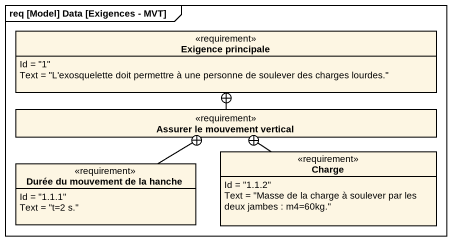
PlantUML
@startuml
mainframe req [Model] Data [Exigences - MVT]
hide circle
hide empty members
class "Exigence principale" as Exigence_principale <<requirement>> {
  Id = "1"
  Text = "L'exosquelette doit permettre à une personne de soulever des charges lourdes."
}
class "Assurer le mouvement vertical" as Assurer_le_mouvement <<requirement>>
class "Durée du mouvement de la hanche" as Durée_du_mouvement_de_la <<requirement>> {
  Id = "1.1.1"
  Text = "t=2 s."
}
class Charge <<requirement>> {
  Id = "1.1.2"
  Text = "Masse de la charge à soulever par les deux jambes : m4=60kg."
}
Assurer_le_mouvement -up-+ Exigence_principale
Durée_du_mouvement_de_la -right-+ Assurer_le_mouvement
Charge -up-+ Assurer_le_mouvement
@enduml
